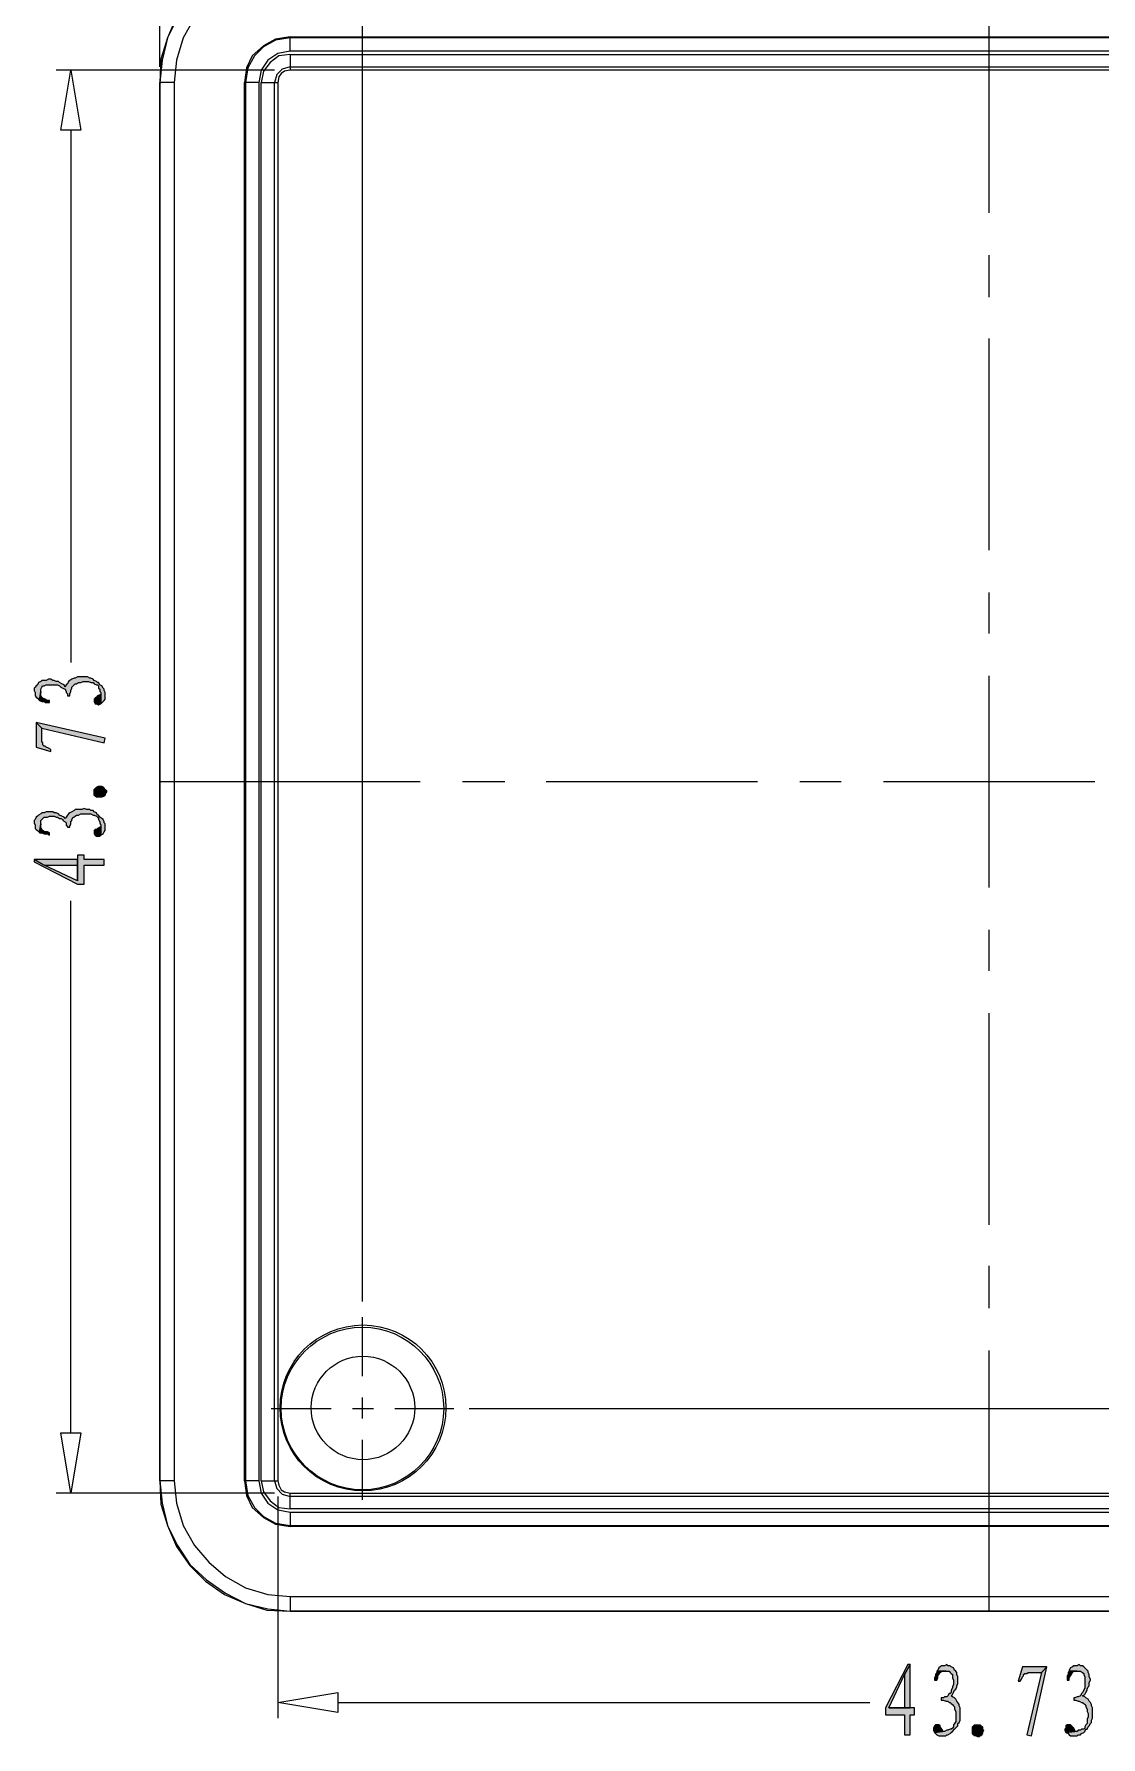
# Model space of a CAD drawing. Header units: millimetres. Extents: x 7 to 289, y 10 to 206.
# Drawn here: x 205.5 to 246.1, y 107.9 to 172.6 of the extents above; entities that cross this region are included whole.
import ezdxf

# ---------------------------------------------------------------- set-up
doc = ezdxf.new("R2010")
doc.units = ezdxf.units.MM

msp = doc.modelspace()

# ---------------------------------------------------------------- hatches: boundary and pattern name
at = {"true_color": 0xdda500}
h = msp.add_hatch(color=42, dxfattribs=at)
h.dxf.hatch_style = 2
h.paths.add_polyline_path([(205.520572, 147.650553), (205.562906, 147.565886), (205.562906, 147.481219), (205.562906, 147.438886), (205.605239, 147.396553), (205.647572, 147.354219), (205.732239, 147.269553), (205.774572, 147.608219), (205.774572, 147.650553), (205.774572, 147.692886), (205.816906, 147.777553), (205.859239, 147.819886), (205.901572, 147.819886), (205.986239, 147.862219), (206.028572, 147.862219), (206.113239, 147.862219), (206.197906, 147.862219), (206.282572, 147.862219), (206.367239, 147.862219), (206.409572, 147.862219), (206.494239, 147.819886), (206.536572, 147.777553), (206.621239, 147.735219), (206.705906, 147.692886), (206.748239, 147.608219), (206.748239, 147.565886), (206.790572, 147.523553), (206.790572, 147.438886), (206.875239, 147.438886), (206.875239, 147.523553), (206.917572, 147.608219), (206.917572, 147.650553), (206.959906, 147.735219), (206.959906, 147.777553), (207.002239, 147.819886), (207.044572, 147.862219), (207.086906, 147.904553), (207.129239, 147.904553), (207.213906, 147.946886), (207.298572, 147.946886), (207.383239, 147.989219), (207.467906, 147.989219), (207.510239, 147.989219), (207.594906, 147.989219), (207.679572, 147.946886), (207.764239, 147.946886), (207.806572, 147.904553), (207.891239, 147.862219), (207.933572, 147.862219), (207.975906, 147.819886), (207.975906, 147.735219), (208.018239, 147.692886), (208.018239, 147.608219), (208.060572, 147.565886), (208.060572, 147.481219), (208.060572, 147.142553), (208.145239, 147.227219), (208.187572, 147.269553), (208.229906, 147.311886), (208.229906, 147.396553), (208.229906, 147.481219), (208.229906, 147.523553), (208.229906, 147.565886), (208.187572, 147.650553), (208.187572, 147.692886), (208.145239, 147.735219), (208.102906, 147.819886), (208.018239, 147.862219), (207.975906, 147.946886), (207.933572, 147.946886), (207.891239, 147.989219), (207.806572, 148.031553), (207.764239, 148.073886), (207.679572, 148.116219), (207.637239, 148.116219), (207.552572, 148.158553), (207.510239, 148.158553), (207.425572, 148.158553), (207.340906, 148.158553), (207.256239, 148.158553), (207.171572, 148.158553), (207.086906, 148.116219), (207.044572, 148.116219), (206.959906, 148.073886), (206.875239, 148.031553), (206.832906, 147.989219), (206.790572, 147.904553), (206.748239, 147.862219), (206.705906, 147.777553), (206.663572, 147.862219), (206.578906, 147.904553), (206.494239, 147.946886), (206.451906, 147.989219), (206.367239, 147.989219), (206.282572, 148.031553), (206.240239, 148.031553), (206.155572, 148.073886), (206.113239, 148.073886), (206.070906, 148.073886), (205.986239, 148.031553), (205.901572, 148.031553), (205.816906, 148.031553), (205.774572, 147.989219), (205.689906, 147.946886), (205.647572, 147.862219), (205.605239, 147.819886), (205.562906, 147.777553), (205.520572, 147.735219), (205.520572, 147.692886)])
h = msp.add_hatch(color=42, dxfattribs=at)
h.dxf.hatch_style = 2
h.paths.add_polyline_path([(205.732239, 147.269553), (205.816906, 147.227219), (205.901572, 147.227219), (205.943906, 147.184886), (206.028572, 147.184886), (206.113239, 147.184886), (206.113239, 147.269553), (206.028572, 147.269553), (205.943906, 147.311886), (205.859239, 147.354219), (205.816906, 147.396553), (205.774572, 147.438886), (205.774572, 147.523553), (205.774572, 147.608219)])
h = msp.add_hatch(color=42, dxfattribs=at)
h.dxf.hatch_style = 2
h.paths.add_polyline_path([(207.806572, 147.269553), (207.806572, 147.227219), (207.848906, 147.142553), (207.891239, 147.142553), (207.975906, 147.100219), (208.018239, 147.142553), (208.060572, 147.142553), (208.060572, 147.481219), (208.018239, 147.481219), (207.933572, 147.438886), (207.891239, 147.396553), (207.848906, 147.354219), (207.806572, 147.311886)])
h = msp.add_hatch(color=42, dxfattribs=at)
h.dxf.hatch_style = 2
h.paths.add_polyline_path([(205.605239, 146.422886), (205.605239, 145.491553), (206.155572, 145.322219), (206.155572, 145.406886), (206.070906, 145.449219), (205.986239, 145.491553), (205.943906, 145.533886), (205.901572, 145.533886), (205.859239, 145.576219), (205.859239, 145.660886), (205.816906, 145.703219), (205.816906, 146.211219)])
h = msp.add_hatch(color=42, dxfattribs=at)
h.dxf.hatch_style = 2
h.paths.add_polyline_path([(205.605239, 146.422886), (205.816906, 146.211219), (208.187572, 145.660886), (208.229906, 145.830219)])
h = msp.add_hatch(color=42, dxfattribs=at)
h.dxf.hatch_style = 2
h.paths.add_polyline_path([(208.229906, 143.882886), (208.272239, 143.840553), (208.272239, 143.798219), (208.229906, 143.713553), (208.229906, 143.671219), (208.187572, 143.628886), (208.102906, 143.586553), (208.060572, 143.586553), (207.975906, 143.586553), (207.891239, 143.586553), (207.848906, 143.628886), (207.806572, 143.671219), (207.806572, 143.713553), (207.806572, 143.755886), (207.806572, 143.840553), (207.806572, 143.882886), (207.848906, 143.925219), (207.891239, 143.967553), (207.975906, 144.009886), (208.018239, 144.009886), (208.102906, 144.009886), (208.145239, 143.967553), (208.187572, 143.925219)])
h = msp.add_hatch(color=42, dxfattribs=at)
h.dxf.hatch_style = 2
h.paths.add_polyline_path([(205.520572, 142.612886), (205.562906, 142.528219), (205.562906, 142.485886), (205.562906, 142.401219), (205.605239, 142.358886), (205.647572, 142.316553), (205.732239, 142.274219), (205.732239, 142.231886), (205.774572, 142.570553), (205.774572, 142.612886), (205.774572, 142.697553), (205.816906, 142.739886), (205.859239, 142.782219), (205.901572, 142.824553), (205.986239, 142.824553), (206.028572, 142.824553), (206.113239, 142.866886), (206.197906, 142.866886), (206.282572, 142.866886), (206.367239, 142.824553), (206.409572, 142.824553), (206.494239, 142.782219), (206.536572, 142.782219), (206.621239, 142.739886), (206.621239, 142.697553), (206.705906, 142.655219), (206.748239, 142.612886), (206.748239, 142.528219), (206.790572, 142.485886), (206.790572, 142.443553), (206.875239, 142.443553), (206.875239, 142.485886), (206.917572, 142.570553), (206.917572, 142.655219), (206.959906, 142.697553), (206.959906, 142.739886), (207.002239, 142.824553), (207.044572, 142.824553), (207.086906, 142.866886), (207.129239, 142.909219), (207.213906, 142.909219), (207.298572, 142.951553), (207.383239, 142.951553), (207.467906, 142.951553), (207.510239, 142.951553), (207.594906, 142.951553), (207.679572, 142.951553), (207.764239, 142.909219), (207.806572, 142.909219), (207.891239, 142.866886), (207.933572, 142.824553), (207.975906, 142.782219), (207.975906, 142.739886), (208.018239, 142.655219), (208.018239, 142.612886), (208.060572, 142.528219), (208.060572, 142.443553), (208.060572, 142.147219), (208.145239, 142.189553), (208.187572, 142.274219), (208.229906, 142.316553), (208.229906, 142.401219), (208.229906, 142.443553), (208.229906, 142.485886), (208.229906, 142.570553), (208.187572, 142.612886), (208.187572, 142.655219), (208.145239, 142.739886), (208.102906, 142.782219), (208.018239, 142.824553), (207.975906, 142.909219), (207.933572, 142.909219), (207.891239, 142.993886), (207.806572, 143.036219), (207.764239, 143.078553), (207.679572, 143.078553), (207.637239, 143.120886), (207.552572, 143.120886), (207.510239, 143.120886), (207.425572, 143.163219), (207.340906, 143.120886), (207.256239, 143.120886), (207.171572, 143.120886), (207.086906, 143.120886), (207.044572, 143.078553), (206.959906, 143.036219), (206.875239, 142.993886), (206.832906, 142.951553), (206.790572, 142.909219), (206.748239, 142.824553), (206.705906, 142.782219), (206.663572, 142.824553), (206.578906, 142.866886), (206.494239, 142.909219), (206.451906, 142.951553), (206.367239, 142.993886), (206.282572, 142.993886), (206.240239, 143.036219), (206.155572, 143.036219), (206.113239, 143.036219), (206.070906, 143.036219), (205.986239, 143.036219), (205.901572, 142.993886), (205.816906, 142.993886), (205.774572, 142.951553), (205.689906, 142.909219), (205.647572, 142.866886), (205.605239, 142.824553), (205.562906, 142.739886), (205.520572, 142.697553), (205.520572, 142.655219)])
h = msp.add_hatch(color=42, dxfattribs=at)
h.dxf.hatch_style = 2
h.paths.add_polyline_path([(205.732239, 142.231886), (205.816906, 142.231886), (205.901572, 142.189553), (205.943906, 142.189553), (206.028572, 142.189553), (206.113239, 142.147219), (206.113239, 142.231886), (206.028572, 142.274219), (205.943906, 142.274219), (205.859239, 142.316553), (205.816906, 142.358886), (205.774572, 142.443553), (205.774572, 142.485886), (205.774572, 142.570553)])
h = msp.add_hatch(color=42, dxfattribs=at)
h.dxf.hatch_style = 2
h.paths.add_polyline_path([(207.806572, 142.231886), (207.806572, 142.189553), (207.848906, 142.147219), (207.891239, 142.104886), (207.975906, 142.104886), (208.018239, 142.104886), (208.060572, 142.147219), (208.060572, 142.443553), (208.018239, 142.443553), (207.933572, 142.401219), (207.891239, 142.358886), (207.848906, 142.358886), (207.806572, 142.316553)])
h = msp.add_hatch(color=42, dxfattribs=at)
h.dxf.hatch_style = 2
h.paths.add_polyline_path([(205.520572, 141.215886), (205.520572, 141.131219), (207.171572, 140.284553), (207.425572, 140.284553), (207.425572, 141.004219), (208.187572, 141.004219), (208.187572, 141.215886), (207.425572, 141.215886), (207.425572, 141.385219), (207.171572, 141.385219), (207.171572, 141.215886), (207.171572, 140.411553), (205.901572, 141.004219)])
h = msp.add_hatch(color=42, dxfattribs=at)
h.dxf.hatch_style = 2
h.paths.add_polyline_path([(205.520572, 141.215886), (205.901572, 141.004219), (207.171572, 141.004219), (207.171572, 140.411553), (207.171572, 141.215886)])
h = msp.add_hatch(color=42, dxfattribs=at)
h.dxf.hatch_style = 2
h.paths.add_polyline_path([(238.836906, 110.608886), (238.752239, 110.608886), (237.905572, 108.957886), (237.905572, 108.703886), (238.625239, 108.703886), (238.625239, 107.941886), (238.836906, 107.941886), (238.836906, 108.703886), (239.006239, 108.703886), (239.006239, 108.957886), (238.836906, 108.957886), (238.032572, 108.957886), (238.625239, 110.227886)])
h = msp.add_hatch(color=42, dxfattribs=at)
h.dxf.hatch_style = 2
h.paths.add_polyline_path([(238.836906, 110.608886), (238.625239, 110.227886), (238.625239, 108.957886), (238.032572, 108.957886), (238.836906, 108.957886)])
h = msp.add_hatch(color=42, dxfattribs=at)
h.dxf.hatch_style = 2
h.paths.add_polyline_path([(240.233906, 110.608886), (240.149239, 110.566553), (240.106906, 110.566553), (240.022239, 110.566553), (239.979906, 110.524219), (239.937572, 110.481886), (239.895239, 110.397219), (239.852906, 110.354886), (240.191572, 110.354886), (240.233906, 110.354886), (240.318572, 110.354886), (240.360906, 110.312553), (240.403239, 110.270219), (240.445572, 110.227886), (240.445572, 110.143219), (240.445572, 110.100886), (240.487906, 110.016219), (240.487906, 109.889219), (240.487906, 109.846886), (240.445572, 109.762219), (240.445572, 109.719886), (240.403239, 109.635219), (240.403239, 109.550553), (240.360906, 109.508219), (240.318572, 109.508219), (240.276239, 109.423553), (240.233906, 109.381219), (240.149239, 109.381219), (240.106906, 109.338886), (240.022239, 109.338886), (240.022239, 109.254219), (240.106906, 109.254219), (240.191572, 109.211886), (240.276239, 109.211886), (240.318572, 109.169553), (240.360906, 109.169553), (240.403239, 109.127219), (240.445572, 109.084886), (240.487906, 109.042553), (240.530239, 109.000219), (240.530239, 108.915553), (240.572572, 108.830886), (240.572572, 108.746219), (240.572572, 108.661553), (240.572572, 108.619219), (240.572572, 108.534553), (240.572572, 108.449886), (240.530239, 108.365219), (240.487906, 108.322886), (240.487906, 108.238219), (240.445572, 108.195886), (240.403239, 108.153553), (240.360906, 108.153553), (240.276239, 108.111219), (240.233906, 108.111219), (240.149239, 108.068886), (240.064572, 108.068886), (239.768239, 108.026553), (239.810572, 107.984219), (239.852906, 107.941886), (239.937572, 107.899553), (239.979906, 107.899553), (240.064572, 107.899553), (240.106906, 107.899553), (240.191572, 107.899553), (240.233906, 107.941886), (240.276239, 107.941886), (240.360906, 107.984219), (240.403239, 108.026553), (240.445572, 108.068886), (240.530239, 108.153553), (240.614906, 108.238219), (240.657239, 108.280553), (240.657239, 108.365219), (240.699572, 108.407553), (240.741906, 108.492219), (240.741906, 108.576886), (240.741906, 108.619219), (240.741906, 108.703886), (240.741906, 108.788553), (240.741906, 108.873219), (240.741906, 108.957886), (240.699572, 109.042553), (240.699572, 109.084886), (240.657239, 109.169553), (240.614906, 109.211886), (240.572572, 109.296553), (240.530239, 109.338886), (240.445572, 109.381219), (240.403239, 109.423553), (240.445572, 109.465886), (240.487906, 109.550553), (240.530239, 109.635219), (240.572572, 109.677553), (240.614906, 109.762219), (240.614906, 109.804553), (240.657239, 109.889219), (240.657239, 109.931553), (240.657239, 110.016219), (240.657239, 110.058553), (240.657239, 110.143219), (240.614906, 110.227886), (240.614906, 110.312553), (240.572572, 110.354886), (240.530239, 110.397219), (240.487906, 110.481886), (240.403239, 110.524219), (240.360906, 110.566553), (240.318572, 110.566553), (240.276239, 110.566553)])
h = msp.add_hatch(color=42, dxfattribs=at)
h.dxf.hatch_style = 2
h.paths.add_polyline_path([(239.852906, 110.354886), (239.852906, 110.312553), (239.810572, 110.227886), (239.810572, 110.185553), (239.768239, 110.100886), (239.768239, 110.016219), (239.852906, 110.016219), (239.895239, 110.100886), (239.895239, 110.185553), (239.937572, 110.227886), (239.979906, 110.312553), (240.064572, 110.354886), (240.106906, 110.354886), (240.191572, 110.354886)])
h = msp.add_hatch(color=42, dxfattribs=at)
h.dxf.hatch_style = 2
h.paths.add_polyline_path([(244.043906, 110.524219), (243.112572, 110.524219), (242.943239, 109.973886), (243.027906, 109.973886), (243.070239, 110.058553), (243.112572, 110.143219), (243.154906, 110.185553), (243.154906, 110.227886), (243.197239, 110.270219), (243.281906, 110.270219), (243.324239, 110.312553), (243.832239, 110.312553)])
h = msp.add_hatch(color=42, dxfattribs=at)
h.dxf.hatch_style = 2
h.paths.add_polyline_path([(244.043906, 110.524219), (243.832239, 110.312553), (243.281906, 107.941886), (243.451239, 107.899553)])
h = msp.add_hatch(color=42, dxfattribs=at)
h.dxf.hatch_style = 2
h.paths.add_polyline_path([(245.271572, 110.608886), (245.186906, 110.566553), (245.102239, 110.566553), (245.059906, 110.566553), (245.017572, 110.524219), (244.932906, 110.481886), (244.890572, 110.397219), (244.890572, 110.354886), (245.186906, 110.354886), (245.271572, 110.354886), (245.313906, 110.354886), (245.398572, 110.312553), (245.440906, 110.270219), (245.440906, 110.227886), (245.483239, 110.143219), (245.483239, 110.100886), (245.483239, 110.016219), (245.483239, 109.889219), (245.483239, 109.846886), (245.483239, 109.762219), (245.483239, 109.719886), (245.440906, 109.635219), (245.398572, 109.550553), (245.356239, 109.508219), (245.313906, 109.423553), (245.229239, 109.381219), (245.186906, 109.381219), (245.102239, 109.338886), (245.059906, 109.338886), (245.059906, 109.254219), (245.144572, 109.254219), (245.229239, 109.211886), (245.271572, 109.211886), (245.356239, 109.169553), (245.398572, 109.169553), (245.440906, 109.127219), (245.483239, 109.084886), (245.525572, 109.042553), (245.525572, 109.000219), (245.567906, 108.915553), (245.567906, 108.830886), (245.610239, 108.746219), (245.610239, 108.661553), (245.610239, 108.619219), (245.567906, 108.534553), (245.567906, 108.449886), (245.567906, 108.365219), (245.525572, 108.322886), (245.483239, 108.238219), (245.483239, 108.195886), (245.440906, 108.153553), (245.356239, 108.153553), (245.313906, 108.111219), (245.229239, 108.111219), (245.186906, 108.068886), (245.102239, 108.068886), (244.763572, 108.026553), (244.848239, 107.984219), (244.890572, 107.941886), (244.932906, 107.899553), (245.017572, 107.899553), (245.102239, 107.899553), (245.144572, 107.899553), (245.186906, 107.899553), (245.229239, 107.941886), (245.313906, 107.941886), (245.356239, 107.984219), (245.440906, 108.026553), (245.483239, 108.068886), (245.525572, 108.153553), (245.567906, 108.153553), (245.610239, 108.238219), (245.652572, 108.280553), (245.694906, 108.365219), (245.737239, 108.407553), (245.737239, 108.492219), (245.779572, 108.576886), (245.779572, 108.619219), (245.779572, 108.703886), (245.779572, 108.788553), (245.779572, 108.873219), (245.779572, 108.957886), (245.737239, 109.042553), (245.737239, 109.084886), (245.694906, 109.169553), (245.652572, 109.211886), (245.610239, 109.296553), (245.525572, 109.338886), (245.483239, 109.381219), (245.398572, 109.423553), (245.483239, 109.465886), (245.525572, 109.550553), (245.567906, 109.635219), (245.567906, 109.677553), (245.610239, 109.762219), (245.652572, 109.804553), (245.652572, 109.889219), (245.652572, 109.931553), (245.694906, 110.016219), (245.694906, 110.058553), (245.652572, 110.143219), (245.652572, 110.227886), (245.610239, 110.312553), (245.610239, 110.354886), (245.567906, 110.397219), (245.483239, 110.481886), (245.440906, 110.524219), (245.398572, 110.566553), (245.356239, 110.566553), (245.313906, 110.566553)])
h = msp.add_hatch(color=42, dxfattribs=at)
h.dxf.hatch_style = 2
h.paths.add_polyline_path([(244.890572, 110.354886), (244.848239, 110.312553), (244.848239, 110.227886), (244.805906, 110.185553), (244.805906, 110.100886), (244.805906, 110.016219), (244.890572, 110.016219), (244.890572, 110.100886), (244.932906, 110.185553), (244.975239, 110.227886), (245.017572, 110.312553), (245.059906, 110.354886), (245.144572, 110.354886), (245.186906, 110.354886)])
h = msp.add_hatch(color=42, dxfattribs=at)
h.dxf.hatch_style = 2
h.paths.add_polyline_path([(239.852906, 108.322886), (239.810572, 108.322886), (239.768239, 108.280553), (239.725906, 108.195886), (239.725906, 108.153553), (239.725906, 108.111219), (239.768239, 108.026553), (240.064572, 108.068886), (240.064572, 108.111219), (240.022239, 108.195886), (239.979906, 108.238219), (239.979906, 108.280553), (239.937572, 108.322886)])
h = msp.add_hatch(color=42, dxfattribs=at)
h.dxf.hatch_style = 2
h.paths.add_polyline_path([(241.503906, 107.899553), (241.461572, 107.857219), (241.419239, 107.857219), (241.334572, 107.899553), (241.292239, 107.899553), (241.249906, 107.941886), (241.207572, 107.984219), (241.207572, 108.068886), (241.207572, 108.153553), (241.207572, 108.238219), (241.249906, 108.280553), (241.292239, 108.322886), (241.334572, 108.322886), (241.376906, 108.322886), (241.461572, 108.322886), (241.503906, 108.322886), (241.546239, 108.280553), (241.588572, 108.238219), (241.588572, 108.153553), (241.630906, 108.111219), (241.588572, 108.026553), (241.588572, 107.984219), (241.546239, 107.899553)])
h = msp.add_hatch(color=42, dxfattribs=at)
h.dxf.hatch_style = 2
h.paths.add_polyline_path([(244.890572, 108.322886), (244.805906, 108.322886), (244.763572, 108.280553), (244.763572, 108.195886), (244.721239, 108.153553), (244.721239, 108.111219), (244.763572, 108.026553), (245.102239, 108.068886), (245.102239, 108.111219), (245.059906, 108.195886), (245.017572, 108.238219), (244.975239, 108.280553), (244.932906, 108.322886)])

# ---------------------------------------------------------------- linework, layer by layer
at = {"color": 131, "lineweight": 0, "true_color": 0x7fffff}
for points in [[(210.304239, 171.357219), (210.304239, 182.871886)], [(218.008906, 124.409553), (218.008906, 179.781553)], [(214.664572, 171.230219), (206.367239, 171.230219)], [(222.072906, 120.345553), (277.360239, 120.345553)], [(214.664572, 117.128219), (206.367239, 117.128219)], [(214.791572, 117.001219), (214.791572, 108.576886)]]:
    msp.add_lwpolyline(points, dxfattribs=at)
at = {"color": 7, "lineweight": 0}
for points in [[(215.257239, 175.717553), (214.410572, 175.632886), (213.563906, 175.421219), (212.801906, 175.040219), (212.082239, 174.532219), (211.447239, 173.939553), (210.981572, 173.219886), (210.600572, 172.457886), (210.388906, 171.611219), (210.304239, 170.764553)], [(215.257239, 175.717553), (214.368239, 175.675219), (213.563906, 175.421219), (212.759572, 175.082553), (212.039906, 174.574553), (211.447239, 173.981886), (210.939239, 173.262219), (210.600572, 172.457886), (210.346572, 171.653553), (210.304239, 170.764553)], [(215.257239, 175.167219), (214.410572, 175.082553), (213.563906, 174.828553), (212.801906, 174.405219), (212.166906, 173.854886), (211.616572, 173.219886), (211.193239, 172.457886), (210.939239, 171.611219), (210.854572, 170.764553)], [(215.257239, 172.500219), (214.706906, 172.415553), (214.241239, 172.161553), (213.817906, 171.780553), (213.606239, 171.314886), (213.521572, 170.764553)], [(215.257239, 172.457886), (214.706906, 172.373219), (214.241239, 172.119219), (213.902572, 171.780553), (213.648572, 171.314886), (213.563906, 170.764553)], [(215.257239, 172.500219), (268.427906, 172.500219)], [(215.257239, 171.949886), (215.257239, 172.500219)], [(268.427906, 172.457886), (215.257239, 172.457886)], [(215.257239, 171.949886), (214.791572, 171.865219), (214.410572, 171.611219), (214.156572, 171.230219), (214.071906, 170.764553)], [(215.257239, 171.822886), (214.833906, 171.780553), (214.495239, 171.526553), (214.241239, 171.187886), (214.156572, 170.764553)], [(268.427906, 171.949886), (215.257239, 171.949886)], [(215.257239, 171.822886), (268.427906, 171.822886)], [(215.257239, 171.822886), (215.257239, 171.230219)], [(215.257239, 171.357219), (214.960906, 171.272553), (214.749239, 171.060886), (214.664572, 170.764553)], [(215.257239, 171.230219), (215.045572, 171.187886), (214.918572, 171.103219), (214.833906, 170.976219), (214.791572, 170.764553)], [(215.257239, 171.357219), (268.427906, 171.357219)], [(268.427906, 171.230219), (215.257239, 171.230219)], [(210.854572, 170.764553), (210.304239, 170.764553)], [(210.304239, 170.764553), (210.346572, 170.764553)], [(210.854572, 170.764553), (210.854572, 117.593886)], [(213.521572, 117.593886), (213.521572, 170.764553)], [(214.071906, 170.764553), (213.521572, 170.764553)], [(213.563906, 170.764553), (213.563906, 117.593886)], [(214.071906, 170.764553), (214.071906, 117.593886)], [(214.156572, 117.593886), (214.156572, 170.764553)], [(214.156572, 170.764553), (214.791572, 170.764553)], [(214.664572, 117.593886), (214.664572, 170.764553)], [(214.791572, 170.764553), (214.791572, 117.593886)], [(210.304239, 117.593886), (210.388906, 116.747219), (210.600572, 115.900553), (210.981572, 115.138553), (211.447239, 114.418886), (212.082239, 113.826219), (212.801906, 113.318219), (213.563906, 112.937219), (214.410572, 112.725553), (215.257239, 112.640886)], [(210.304239, 117.593886), (210.346572, 116.704886), (210.600572, 115.900553), (210.939239, 115.096219), (211.447239, 114.376553), (212.039906, 113.783886), (212.759572, 113.275886), (213.563906, 112.937219), (214.368239, 112.683219), (215.257239, 112.640886)], [(210.304239, 117.593886), (210.346572, 117.593886)], [(210.854572, 117.593886), (210.304239, 117.593886)], [(210.854572, 117.593886), (210.939239, 116.747219), (211.193239, 115.900553), (211.616572, 115.138553), (212.166906, 114.503553), (212.801906, 113.953219), (213.563906, 113.529886), (214.410572, 113.275886), (215.257239, 113.191219)], [(213.521572, 117.593886), (213.606239, 117.043553), (213.817906, 116.577886), (214.241239, 116.196886), (214.706906, 115.942886), (215.257239, 115.858219)], [(214.071906, 117.593886), (213.521572, 117.593886)], [(213.563906, 117.593886), (213.648572, 117.043553), (213.902572, 116.577886), (214.241239, 116.239219), (214.706906, 115.985219), (215.257239, 115.900553)], [(214.071906, 117.593886), (214.156572, 117.128219), (214.410572, 116.747219), (214.791572, 116.493219), (215.257239, 116.408553)], [(214.156572, 117.593886), (214.241239, 117.170553), (214.495239, 116.831886), (214.833906, 116.577886), (215.257239, 116.535553)], [(214.156572, 117.593886), (214.791572, 117.593886)], [(214.664572, 117.593886), (214.749239, 117.297553), (214.960906, 117.085886), (215.257239, 117.001219)], [(214.791572, 117.593886), (214.833906, 117.424553), (214.918572, 117.255219), (215.045572, 117.170553), (215.257239, 117.128219)], [(215.257239, 116.535553), (215.257239, 117.128219)], [(215.257239, 117.128219), (268.427906, 117.128219)], [(268.427906, 117.001219), (215.257239, 117.001219)], [(268.427906, 116.535553), (215.257239, 116.535553)], [(215.257239, 116.408553), (215.257239, 115.858219)], [(215.257239, 116.408553), (268.427906, 116.408553)], [(215.257239, 115.900553), (268.427906, 115.900553)], [(268.427906, 115.858219), (215.257239, 115.858219)], [(215.257239, 113.191219), (215.257239, 112.640886)], [(215.257239, 113.191219), (268.427906, 113.191219)], [(215.257239, 112.640886), (215.299572, 112.640886)]]:
    msp.add_lwpolyline(points, dxfattribs=at)
at = {"color": 1, "lineweight": 0, "true_color": 0xff0000}
for points in [[(241.842572, 165.811553), (241.842572, 175.717553)], [(241.842572, 162.594219), (241.842572, 164.202886)], [(241.842572, 152.984553), (241.842572, 161.027886)], [(241.842572, 149.809553), (241.842572, 151.375886)], [(241.842572, 140.157553), (241.842572, 148.200886)], [(210.304239, 144.179219), (220.210239, 144.179219)], [(221.818906, 144.179219), (223.427572, 144.179219)], [(224.993906, 144.179219), (233.037239, 144.179219)], [(234.645906, 144.179219), (236.212239, 144.179219)], [(237.820906, 144.179219), (245.864239, 144.179219)], [(241.842572, 136.982553), (241.842572, 138.548886)], [(241.842572, 127.330553), (241.842572, 135.373886)], [(241.842572, 124.155553), (241.842572, 125.764219)], [(218.008906, 121.573219), (218.008906, 123.816886)], [(241.842572, 112.640886), (241.842572, 122.546886)], [(218.008906, 119.964553), (218.008906, 120.768886)], [(214.537572, 120.345553), (216.823572, 120.345553)], [(217.627906, 120.345553), (218.432239, 120.345553)], [(219.236572, 120.345553), (221.480239, 120.345553)], [(218.008906, 116.874219), (218.008906, 119.160219)]]:
    msp.add_lwpolyline(points, dxfattribs=at)
at = {"color": 3, "lineweight": 0, "true_color": 0x00ff00}
for points in [[(206.536572, 168.944219), (206.917572, 171.230219), (207.298572, 168.944219)], [(207.298572, 119.414219), (206.917572, 117.128219), (206.536572, 119.414219)], [(217.077572, 108.788553), (214.791572, 109.169553), (217.077572, 109.550553)]]:
    msp.add_lwpolyline(points, close=True, dxfattribs=at)
at = {"color": 7, "lineweight": 0}
for points in [[(210.304239, 117.593886), (210.304239, 170.764553)], [(215.257239, 112.640886), (268.427906, 112.640886)]]:
    msp.add_lwpolyline(points, close=True, dxfattribs=at)
at = {"color": 3, "lineweight": 0, "true_color": 0x00ff00}
for points in [[(206.917572, 168.944219), (206.917572, 148.708886)], [(206.917572, 119.414219), (206.917572, 139.649553)], [(217.077572, 109.169553), (237.312906, 109.169553)]]:
    msp.add_lwpolyline(points, dxfattribs=at)
at = {"color": 42, "lineweight": 0, "true_color": 0xdda500}
for points in [[(205.520572, 147.650553), (205.562906, 147.565886), (205.562906, 147.481219), (205.562906, 147.438886), (205.605239, 147.396553), (205.647572, 147.354219), (205.732239, 147.269553), (205.774572, 147.608219), (205.774572, 147.650553), (205.774572, 147.692886), (205.816906, 147.777553), (205.859239, 147.819886), (205.901572, 147.819886), (205.986239, 147.862219), (206.028572, 147.862219), (206.113239, 147.862219), (206.197906, 147.862219), (206.282572, 147.862219), (206.367239, 147.862219), (206.409572, 147.862219), (206.494239, 147.819886), (206.536572, 147.777553), (206.621239, 147.735219), (206.705906, 147.692886), (206.748239, 147.608219), (206.748239, 147.565886), (206.790572, 147.523553), (206.790572, 147.438886), (206.875239, 147.438886), (206.875239, 147.523553), (206.917572, 147.608219), (206.917572, 147.650553), (206.959906, 147.735219), (206.959906, 147.777553), (207.002239, 147.819886), (207.044572, 147.862219), (207.086906, 147.904553), (207.129239, 147.904553), (207.213906, 147.946886), (207.298572, 147.946886), (207.383239, 147.989219), (207.467906, 147.989219), (207.510239, 147.989219), (207.594906, 147.989219), (207.679572, 147.946886), (207.764239, 147.946886), (207.806572, 147.904553), (207.891239, 147.862219), (207.933572, 147.862219), (207.975906, 147.819886), (207.975906, 147.735219), (208.018239, 147.692886), (208.018239, 147.608219), (208.060572, 147.565886), (208.060572, 147.481219), (208.060572, 147.142553), (208.145239, 147.227219), (208.187572, 147.269553), (208.229906, 147.311886), (208.229906, 147.396553), (208.229906, 147.481219), (208.229906, 147.523553), (208.229906, 147.565886), (208.187572, 147.650553), (208.187572, 147.692886), (208.145239, 147.735219), (208.102906, 147.819886), (208.018239, 147.862219), (207.975906, 147.946886), (207.933572, 147.946886), (207.891239, 147.989219), (207.806572, 148.031553), (207.764239, 148.073886), (207.679572, 148.116219), (207.637239, 148.116219), (207.552572, 148.158553), (207.510239, 148.158553), (207.425572, 148.158553), (207.340906, 148.158553), (207.256239, 148.158553), (207.171572, 148.158553), (207.086906, 148.116219), (207.044572, 148.116219), (206.959906, 148.073886), (206.875239, 148.031553), (206.832906, 147.989219), (206.790572, 147.904553), (206.748239, 147.862219), (206.705906, 147.777553), (206.663572, 147.862219), (206.578906, 147.904553), (206.494239, 147.946886), (206.451906, 147.989219), (206.367239, 147.989219), (206.282572, 148.031553), (206.240239, 148.031553), (206.155572, 148.073886), (206.113239, 148.073886), (206.070906, 148.073886), (205.986239, 148.031553), (205.901572, 148.031553), (205.816906, 148.031553), (205.774572, 147.989219), (205.689906, 147.946886), (205.647572, 147.862219), (205.605239, 147.819886), (205.562906, 147.777553), (205.520572, 147.735219), (205.520572, 147.692886)], [(205.732239, 147.269553), (205.816906, 147.227219), (205.901572, 147.227219), (205.943906, 147.184886), (206.028572, 147.184886), (206.113239, 147.184886), (206.113239, 147.269553), (206.028572, 147.269553), (205.943906, 147.311886), (205.859239, 147.354219), (205.816906, 147.396553), (205.774572, 147.438886), (205.774572, 147.523553), (205.774572, 147.608219)], [(207.806572, 147.269553), (207.806572, 147.227219), (207.848906, 147.142553), (207.891239, 147.142553), (207.975906, 147.100219), (208.018239, 147.142553), (208.060572, 147.142553), (208.060572, 147.481219), (208.018239, 147.481219), (207.933572, 147.438886), (207.891239, 147.396553), (207.848906, 147.354219), (207.806572, 147.311886)], [(205.605239, 146.422886), (205.605239, 145.491553), (206.155572, 145.322219), (206.155572, 145.406886), (206.070906, 145.449219), (205.986239, 145.491553), (205.943906, 145.533886), (205.901572, 145.533886), (205.859239, 145.576219), (205.859239, 145.660886), (205.816906, 145.703219), (205.816906, 146.211219)], [(205.605239, 146.422886), (205.816906, 146.211219), (208.187572, 145.660886), (208.229906, 145.830219)], [(208.229906, 143.882886), (208.272239, 143.840553), (208.272239, 143.798219), (208.229906, 143.713553), (208.229906, 143.671219), (208.187572, 143.628886), (208.102906, 143.586553), (208.060572, 143.586553), (207.975906, 143.586553), (207.891239, 143.586553), (207.848906, 143.628886), (207.806572, 143.671219), (207.806572, 143.713553), (207.806572, 143.755886), (207.806572, 143.840553), (207.806572, 143.882886), (207.848906, 143.925219), (207.891239, 143.967553), (207.975906, 144.009886), (208.018239, 144.009886), (208.102906, 144.009886), (208.145239, 143.967553), (208.187572, 143.925219)], [(205.520572, 142.612886), (205.562906, 142.528219), (205.562906, 142.485886), (205.562906, 142.401219), (205.605239, 142.358886), (205.647572, 142.316553), (205.732239, 142.274219), (205.732239, 142.231886), (205.774572, 142.570553), (205.774572, 142.612886), (205.774572, 142.697553), (205.816906, 142.739886), (205.859239, 142.782219), (205.901572, 142.824553), (205.986239, 142.824553), (206.028572, 142.824553), (206.113239, 142.866886), (206.197906, 142.866886), (206.282572, 142.866886), (206.367239, 142.824553), (206.409572, 142.824553), (206.494239, 142.782219), (206.536572, 142.782219), (206.621239, 142.739886), (206.621239, 142.697553), (206.705906, 142.655219), (206.748239, 142.612886), (206.748239, 142.528219), (206.790572, 142.485886), (206.790572, 142.443553), (206.875239, 142.443553), (206.875239, 142.485886), (206.917572, 142.570553), (206.917572, 142.655219), (206.959906, 142.697553), (206.959906, 142.739886), (207.002239, 142.824553), (207.044572, 142.824553), (207.086906, 142.866886), (207.129239, 142.909219), (207.213906, 142.909219), (207.298572, 142.951553), (207.383239, 142.951553), (207.467906, 142.951553), (207.510239, 142.951553), (207.594906, 142.951553), (207.679572, 142.951553), (207.764239, 142.909219), (207.806572, 142.909219), (207.891239, 142.866886), (207.933572, 142.824553), (207.975906, 142.782219), (207.975906, 142.739886), (208.018239, 142.655219), (208.018239, 142.612886), (208.060572, 142.528219), (208.060572, 142.443553), (208.060572, 142.147219), (208.145239, 142.189553), (208.187572, 142.274219), (208.229906, 142.316553), (208.229906, 142.401219), (208.229906, 142.443553), (208.229906, 142.485886), (208.229906, 142.570553), (208.187572, 142.612886), (208.187572, 142.655219), (208.145239, 142.739886), (208.102906, 142.782219), (208.018239, 142.824553), (207.975906, 142.909219), (207.933572, 142.909219), (207.891239, 142.993886), (207.806572, 143.036219), (207.764239, 143.078553), (207.679572, 143.078553), (207.637239, 143.120886), (207.552572, 143.120886), (207.510239, 143.120886), (207.425572, 143.163219), (207.340906, 143.120886), (207.256239, 143.120886), (207.171572, 143.120886), (207.086906, 143.120886), (207.044572, 143.078553), (206.959906, 143.036219), (206.875239, 142.993886), (206.832906, 142.951553), (206.790572, 142.909219), (206.748239, 142.824553), (206.705906, 142.782219), (206.663572, 142.824553), (206.578906, 142.866886), (206.494239, 142.909219), (206.451906, 142.951553), (206.367239, 142.993886), (206.282572, 142.993886), (206.240239, 143.036219), (206.155572, 143.036219), (206.113239, 143.036219), (206.070906, 143.036219), (205.986239, 143.036219), (205.901572, 142.993886), (205.816906, 142.993886), (205.774572, 142.951553), (205.689906, 142.909219), (205.647572, 142.866886), (205.605239, 142.824553), (205.562906, 142.739886), (205.520572, 142.697553), (205.520572, 142.655219)], [(205.732239, 142.231886), (205.816906, 142.231886), (205.901572, 142.189553), (205.943906, 142.189553), (206.028572, 142.189553), (206.113239, 142.147219), (206.113239, 142.231886), (206.028572, 142.274219), (205.943906, 142.274219), (205.859239, 142.316553), (205.816906, 142.358886), (205.774572, 142.443553), (205.774572, 142.485886), (205.774572, 142.570553)], [(207.806572, 142.231886), (207.806572, 142.189553), (207.848906, 142.147219), (207.891239, 142.104886), (207.975906, 142.104886), (208.018239, 142.104886), (208.060572, 142.147219), (208.060572, 142.443553), (208.018239, 142.443553), (207.933572, 142.401219), (207.891239, 142.358886), (207.848906, 142.358886), (207.806572, 142.316553)], [(205.520572, 141.215886), (205.520572, 141.131219), (207.171572, 140.284553), (207.425572, 140.284553), (207.425572, 141.004219), (208.187572, 141.004219), (208.187572, 141.215886), (207.425572, 141.215886), (207.425572, 141.385219), (207.171572, 141.385219), (207.171572, 141.215886), (207.171572, 140.411553), (205.901572, 141.004219)], [(205.520572, 141.215886), (205.901572, 141.004219), (207.171572, 141.004219), (207.171572, 140.411553), (207.171572, 141.215886)], [(238.836906, 110.608886), (238.752239, 110.608886), (237.905572, 108.957886), (237.905572, 108.703886), (238.625239, 108.703886), (238.625239, 107.941886), (238.836906, 107.941886), (238.836906, 108.703886), (239.006239, 108.703886), (239.006239, 108.957886), (238.836906, 108.957886), (238.032572, 108.957886), (238.625239, 110.227886)], [(238.836906, 110.608886), (238.625239, 110.227886), (238.625239, 108.957886), (238.032572, 108.957886), (238.836906, 108.957886)], [(240.233906, 110.608886), (240.149239, 110.566553), (240.106906, 110.566553), (240.022239, 110.566553), (239.979906, 110.524219), (239.937572, 110.481886), (239.895239, 110.397219), (239.852906, 110.354886), (240.191572, 110.354886), (240.233906, 110.354886), (240.318572, 110.354886), (240.360906, 110.312553), (240.403239, 110.270219), (240.445572, 110.227886), (240.445572, 110.143219), (240.445572, 110.100886), (240.487906, 110.016219), (240.487906, 109.889219), (240.487906, 109.846886), (240.445572, 109.762219), (240.445572, 109.719886), (240.403239, 109.635219), (240.403239, 109.550553), (240.360906, 109.508219), (240.318572, 109.508219), (240.276239, 109.423553), (240.233906, 109.381219), (240.149239, 109.381219), (240.106906, 109.338886), (240.022239, 109.338886), (240.022239, 109.254219), (240.106906, 109.254219), (240.191572, 109.211886), (240.276239, 109.211886), (240.318572, 109.169553), (240.360906, 109.169553), (240.403239, 109.127219), (240.445572, 109.084886), (240.487906, 109.042553), (240.530239, 109.000219), (240.530239, 108.915553), (240.572572, 108.830886), (240.572572, 108.746219), (240.572572, 108.661553), (240.572572, 108.619219), (240.572572, 108.534553), (240.572572, 108.449886), (240.530239, 108.365219), (240.487906, 108.322886), (240.487906, 108.238219), (240.445572, 108.195886), (240.403239, 108.153553), (240.360906, 108.153553), (240.276239, 108.111219), (240.233906, 108.111219), (240.149239, 108.068886), (240.064572, 108.068886), (239.768239, 108.026553), (239.810572, 107.984219), (239.852906, 107.941886), (239.937572, 107.899553), (239.979906, 107.899553), (240.064572, 107.899553), (240.106906, 107.899553), (240.191572, 107.899553), (240.233906, 107.941886), (240.276239, 107.941886), (240.360906, 107.984219), (240.403239, 108.026553), (240.445572, 108.068886), (240.530239, 108.153553), (240.614906, 108.238219), (240.657239, 108.280553), (240.657239, 108.365219), (240.699572, 108.407553), (240.741906, 108.492219), (240.741906, 108.576886), (240.741906, 108.619219), (240.741906, 108.703886), (240.741906, 108.788553), (240.741906, 108.873219), (240.741906, 108.957886), (240.699572, 109.042553), (240.699572, 109.084886), (240.657239, 109.169553), (240.614906, 109.211886), (240.572572, 109.296553), (240.530239, 109.338886), (240.445572, 109.381219), (240.403239, 109.423553), (240.445572, 109.465886), (240.487906, 109.550553), (240.530239, 109.635219), (240.572572, 109.677553), (240.614906, 109.762219), (240.614906, 109.804553), (240.657239, 109.889219), (240.657239, 109.931553), (240.657239, 110.016219), (240.657239, 110.058553), (240.657239, 110.143219), (240.614906, 110.227886), (240.614906, 110.312553), (240.572572, 110.354886), (240.530239, 110.397219), (240.487906, 110.481886), (240.403239, 110.524219), (240.360906, 110.566553), (240.318572, 110.566553), (240.276239, 110.566553)], [(239.852906, 110.354886), (239.852906, 110.312553), (239.810572, 110.227886), (239.810572, 110.185553), (239.768239, 110.100886), (239.768239, 110.016219), (239.852906, 110.016219), (239.895239, 110.100886), (239.895239, 110.185553), (239.937572, 110.227886), (239.979906, 110.312553), (240.064572, 110.354886), (240.106906, 110.354886), (240.191572, 110.354886)], [(244.043906, 110.524219), (243.112572, 110.524219), (242.943239, 109.973886), (243.027906, 109.973886), (243.070239, 110.058553), (243.112572, 110.143219), (243.154906, 110.185553), (243.154906, 110.227886), (243.197239, 110.270219), (243.281906, 110.270219), (243.324239, 110.312553), (243.832239, 110.312553)], [(244.043906, 110.524219), (243.832239, 110.312553), (243.281906, 107.941886), (243.451239, 107.899553)], [(245.271572, 110.608886), (245.186906, 110.566553), (245.102239, 110.566553), (245.059906, 110.566553), (245.017572, 110.524219), (244.932906, 110.481886), (244.890572, 110.397219), (244.890572, 110.354886), (245.186906, 110.354886), (245.271572, 110.354886), (245.313906, 110.354886), (245.398572, 110.312553), (245.440906, 110.270219), (245.440906, 110.227886), (245.483239, 110.143219), (245.483239, 110.100886), (245.483239, 110.016219), (245.483239, 109.889219), (245.483239, 109.846886), (245.483239, 109.762219), (245.483239, 109.719886), (245.440906, 109.635219), (245.398572, 109.550553), (245.356239, 109.508219), (245.313906, 109.423553), (245.229239, 109.381219), (245.186906, 109.381219), (245.102239, 109.338886), (245.059906, 109.338886), (245.059906, 109.254219), (245.144572, 109.254219), (245.229239, 109.211886), (245.271572, 109.211886), (245.356239, 109.169553), (245.398572, 109.169553), (245.440906, 109.127219), (245.483239, 109.084886), (245.525572, 109.042553), (245.525572, 109.000219), (245.567906, 108.915553), (245.567906, 108.830886), (245.610239, 108.746219), (245.610239, 108.661553), (245.610239, 108.619219), (245.567906, 108.534553), (245.567906, 108.449886), (245.567906, 108.365219), (245.525572, 108.322886), (245.483239, 108.238219), (245.483239, 108.195886), (245.440906, 108.153553), (245.356239, 108.153553), (245.313906, 108.111219), (245.229239, 108.111219), (245.186906, 108.068886), (245.102239, 108.068886), (244.763572, 108.026553), (244.848239, 107.984219), (244.890572, 107.941886), (244.932906, 107.899553), (245.017572, 107.899553), (245.102239, 107.899553), (245.144572, 107.899553), (245.186906, 107.899553), (245.229239, 107.941886), (245.313906, 107.941886), (245.356239, 107.984219), (245.440906, 108.026553), (245.483239, 108.068886), (245.525572, 108.153553), (245.567906, 108.153553), (245.610239, 108.238219), (245.652572, 108.280553), (245.694906, 108.365219), (245.737239, 108.407553), (245.737239, 108.492219), (245.779572, 108.576886), (245.779572, 108.619219), (245.779572, 108.703886), (245.779572, 108.788553), (245.779572, 108.873219), (245.779572, 108.957886), (245.737239, 109.042553), (245.737239, 109.084886), (245.694906, 109.169553), (245.652572, 109.211886), (245.610239, 109.296553), (245.525572, 109.338886), (245.483239, 109.381219), (245.398572, 109.423553), (245.483239, 109.465886), (245.525572, 109.550553), (245.567906, 109.635219), (245.567906, 109.677553), (245.610239, 109.762219), (245.652572, 109.804553), (245.652572, 109.889219), (245.652572, 109.931553), (245.694906, 110.016219), (245.694906, 110.058553), (245.652572, 110.143219), (245.652572, 110.227886), (245.610239, 110.312553), (245.610239, 110.354886), (245.567906, 110.397219), (245.483239, 110.481886), (245.440906, 110.524219), (245.398572, 110.566553), (245.356239, 110.566553), (245.313906, 110.566553)], [(244.890572, 110.354886), (244.848239, 110.312553), (244.848239, 110.227886), (244.805906, 110.185553), (244.805906, 110.100886), (244.805906, 110.016219), (244.890572, 110.016219), (244.890572, 110.100886), (244.932906, 110.185553), (244.975239, 110.227886), (245.017572, 110.312553), (245.059906, 110.354886), (245.144572, 110.354886), (245.186906, 110.354886)], [(239.852906, 108.322886), (239.810572, 108.322886), (239.768239, 108.280553), (239.725906, 108.195886), (239.725906, 108.153553), (239.725906, 108.111219), (239.768239, 108.026553), (240.064572, 108.068886), (240.064572, 108.111219), (240.022239, 108.195886), (239.979906, 108.238219), (239.979906, 108.280553), (239.937572, 108.322886)], [(241.503906, 107.899553), (241.461572, 107.857219), (241.419239, 107.857219), (241.334572, 107.899553), (241.292239, 107.899553), (241.249906, 107.941886), (241.207572, 107.984219), (241.207572, 108.068886), (241.207572, 108.153553), (241.207572, 108.238219), (241.249906, 108.280553), (241.292239, 108.322886), (241.334572, 108.322886), (241.376906, 108.322886), (241.461572, 108.322886), (241.503906, 108.322886), (241.546239, 108.280553), (241.588572, 108.238219), (241.588572, 108.153553), (241.630906, 108.111219), (241.588572, 108.026553), (241.588572, 107.984219), (241.546239, 107.899553)], [(244.890572, 108.322886), (244.805906, 108.322886), (244.763572, 108.280553), (244.763572, 108.195886), (244.721239, 108.153553), (244.721239, 108.111219), (244.763572, 108.026553), (245.102239, 108.068886), (245.102239, 108.111219), (245.059906, 108.195886), (245.017572, 108.238219), (244.975239, 108.280553), (244.932906, 108.322886)]]:
    msp.add_lwpolyline(points, close=True, dxfattribs=at)
at = {"color": 7, "lineweight": 0}
for centre, radius in [((218.030072, 120.366719), 3.153833), ((218.008906, 120.345553), 3.090333), ((218.030072, 120.366719), 1.9685)]:
    msp.add_circle(centre, radius, dxfattribs=at)

doc.saveas('drawing.dxf')
